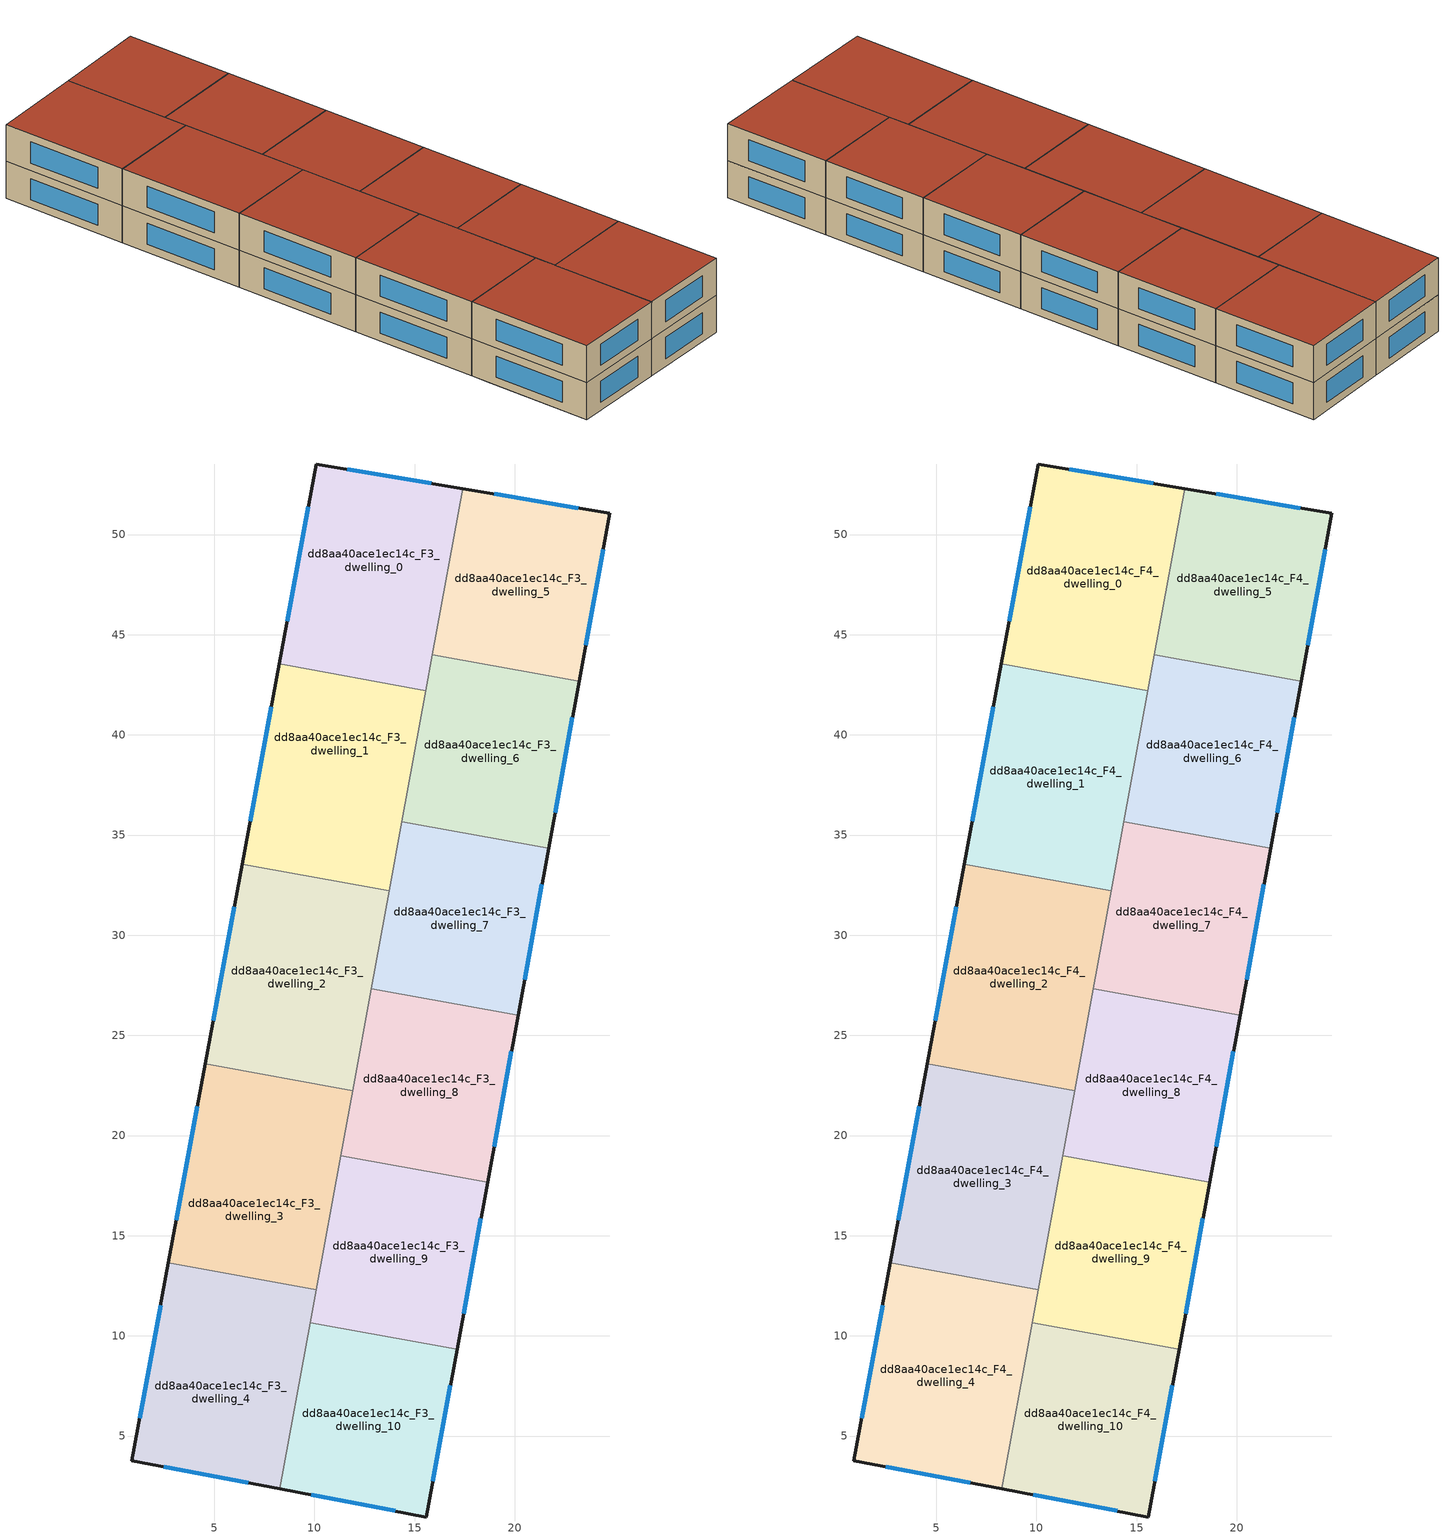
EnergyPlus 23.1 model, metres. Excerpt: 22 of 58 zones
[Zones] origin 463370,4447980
dd8aa40ace1ec14c_F3_dwelling_0
 floor to dd8aa40ace1ec14c_F2_dwelling_0 (EU_floor_Construction): 17.39,52.29 15.86,43.88 8.54,45.21 10.08,53.52 z9
 floor to dd8aa40ace1ec14c_F2_dwelling_1 (EU_floor_Construction): 15.86,43.88 15.55,42.21 8.24,43.54 8.54,45.21 z9
 wall outside (EU_wall_Construction): 17.39,52.29 10.08,53.52 8.23,43.54 z9:12
 wall to dd8aa40ace1ec14c_F3_dwelling_1 (EU_wall_Construction): 8.23,43.54 15.55,42.21 z9:12
 wall to dd8aa40ace1ec14c_F3_dwelling_5 (EU_wall_Construction): 15.88,44 17.39,52.29 z9:12
 wall to dd8aa40ace1ec14c_F3_dwelling_6 (EU_wall_Construction): 15.55,42.21 15.88,44 z9:12
 window (EU_Window_Construction): 9.68,51.38 8.63,45.68 / 15.83,52.55 11.65,53.26 z9.64:11.36
dd8aa40ace1ec14c_F3_dwelling_1
 floor to dd8aa40ace1ec14c_F2_dwelling_1 (EU_floor_Construction): 15.55,42.21 14.33,35.54 7,36.88 8.24,43.54 z9
 floor to dd8aa40ace1ec14c_F2_dwelling_2 (EU_floor_Construction): 14.33,35.54 13.73,32.21 6.39,33.55 7,36.88 z9
 wall outside (EU_wall_Construction): 8.23,43.54 6.39,33.55 z9:12
 wall to dd8aa40ace1ec14c_F3_dwelling_2 (EU_wall_Construction): 6.39,33.55 13.73,32.21 z9:12
 wall to dd8aa40ace1ec14c_F3_dwelling_6 (EU_wall_Construction): 14.36,35.67 15.55,42.21 z9:12
 wall to dd8aa40ace1ec14c_F3_dwelling_7 (EU_wall_Construction): 13.73,32.21 14.36,35.67 z9:12
 window (EU_Window_Construction): 7.84,41.4 6.78,35.69 z9.64:11.36
dd8aa40ace1ec14c_F3_dwelling_10
 floor to dd8aa40ace1ec14c_F2_dwelling_11 (EU_floor_Construction): 17.12,9.32 15.59,0.96 8.27,2.36 9.79,10.66 z9
 wall outside (EU_wall_Construction): 8.27,2.36 15.59,0.96 17.12,9.32 z9:12
 wall to dd8aa40ace1ec14c_F3_dwelling_9 (EU_wall_Construction): 17.12,9.32 9.79,10.66 z9:12
 wall to dd8aa40ace1ec14c_F3_dwelling_4 (EU_wall_Construction): 9.79,10.66 8.27,2.36 z9:12
 window (EU_Window_Construction): 15.92,2.75 16.79,7.53 / 9.84,2.06 14.02,1.26 z9.64:11.36
dd8aa40ace1ec14c_F3_dwelling_2
 floor adiabatic (EU_floor_Construction): 13.73,32.21 11.91,22.24 4.54,23.58 6.39,33.55 z9
 wall outside (EU_wall_Construction): 6.39,33.55 4.54,23.58 z9:12
 wall to dd8aa40ace1ec14c_F3_dwelling_3 (EU_wall_Construction): 4.54,23.58 11.91,22.24 z9:12
 wall to dd8aa40ace1ec14c_F3_dwelling_8 (EU_wall_Construction): 11.91,22.24 12.84,27.33 z9:12
 wall to dd8aa40ace1ec14c_F3_dwelling_7 (EU_wall_Construction): 12.84,27.33 13.73,32.21 z9:12
 window (EU_Window_Construction): 5.99,31.41 4.94,25.72 z9.64:11.36
dd8aa40ace1ec14c_F3_dwelling_3
 floor to dd8aa40ace1ec14c_F2_dwelling_3 (EU_floor_Construction): 11.9,22.24 11.3,18.92 3.93,20.27 4.54,23.58 z9
 floor to dd8aa40ace1ec14c_F2_dwelling_4 (EU_floor_Construction): 11.3,18.92 10.09,12.3 2.71,13.65 3.93,20.27 z9
 wall outside (EU_wall_Construction): 4.54,23.58 2.71,13.65 z9:12
 wall to dd8aa40ace1ec14c_F3_dwelling_4 (EU_wall_Construction): 2.71,13.65 10.09,12.3 z9:12
 wall to dd8aa40ace1ec14c_F3_dwelling_9 (EU_wall_Construction): 10.09,12.3 11.31,19 z9:12
 wall to dd8aa40ace1ec14c_F3_dwelling_8 (EU_wall_Construction): 11.31,19 11.9,22.24 z9:12
 window (EU_Window_Construction): 4.15,21.45 3.1,15.77 z9.64:11.36
dd8aa40ace1ec14c_F3_dwelling_4
 floor to dd8aa40ace1ec14c_F2_dwelling_5 (EU_floor_Construction): 9.79,10.65 8.27,2.36 0.88,3.77 2.4,11.99 z9
 floor to dd8aa40ace1ec14c_F2_dwelling_4 (EU_floor_Construction): 10.09,12.3 9.79,10.65 2.4,11.99 2.71,13.65 z9
 wall outside (EU_wall_Construction): 2.71,13.65 0.88,3.77 8.27,2.36 z9:12
 wall to dd8aa40ace1ec14c_F3_dwelling_9 (EU_wall_Construction): 9.79,10.66 10.09,12.3 z9:12
 window (EU_Window_Construction): 2.47,3.47 6.69,2.66 / 2.32,11.53 1.27,5.89 z9.64:11.36
dd8aa40ace1ec14c_F3_dwelling_5
 floor to dd8aa40ace1ec14c_F2_dwelling_6 (EU_floor_Construction): 24.74,51.05 23.21,42.67 15.88,44 17.39,52.29 z9
 wall outside (EU_wall_Construction): 23.21,42.67 24.74,51.05 17.39,52.29 z9:12
 wall to dd8aa40ace1ec14c_F3_dwelling_6 (EU_wall_Construction): 15.88,44 23.21,42.67 z9:12
 window (EU_Window_Construction): 23.16,51.32 18.97,52.02 / 23.53,44.46 24.41,49.26 z9.64:11.36
dd8aa40ace1ec14c_F3_dwelling_6
 floor to dd8aa40ace1ec14c_F2_dwelling_7 (EU_floor_Construction): 23.21,42.67 21.68,34.33 14.36,35.67 15.88,44 z9
 wall outside (EU_wall_Construction): 21.68,34.33 23.21,42.67 z9:12
 wall to dd8aa40ace1ec14c_F3_dwelling_7 (EU_wall_Construction): 14.36,35.67 21.68,34.33 z9:12
 window (EU_Window_Construction): 22.01,36.12 22.88,40.88 z9.64:11.36
dd8aa40ace1ec14c_F3_dwelling_7
 floor to dd8aa40ace1ec14c_F2_dwelling_8 (EU_floor_Construction): 21.68,34.33 20.16,26 12.84,27.33 14.36,35.67 z9
 wall outside (EU_wall_Construction): 20.16,26 21.68,34.33 z9:12
 wall to dd8aa40ace1ec14c_F3_dwelling_8 (EU_wall_Construction): 12.84,27.33 20.16,26 z9:12
 window (EU_Window_Construction): 20.49,27.78 21.36,32.54 z9.64:11.36
dd8aa40ace1ec14c_F3_dwelling_8
 floor to dd8aa40ace1ec14c_F2_dwelling_9 (EU_floor_Construction): 20.16,26 18.64,17.66 11.31,19 12.84,27.33 z9
 wall outside (EU_wall_Construction): 18.64,17.66 20.16,26 z9:12
 wall to dd8aa40ace1ec14c_F3_dwelling_9 (EU_wall_Construction): 11.31,19 18.64,17.66 z9:12
 window (EU_Window_Construction): 18.96,19.45 19.84,24.21 z9.64:11.36
dd8aa40ace1ec14c_F3_dwelling_9
 floor to dd8aa40ace1ec14c_F2_dwelling_10 (EU_floor_Construction): 18.64,17.66 17.12,9.32 9.79,10.66 11.31,19 z9
 wall outside (EU_wall_Construction): 17.12,9.32 18.64,17.66 z9:12
 window (EU_Window_Construction): 17.44,11.11 18.31,15.87 z9.64:11.36
dd8aa40ace1ec14c_F4_dwelling_0
 floor to dd8aa40ace1ec14c_F3_dwelling_0 (EU_floor_Construction): 17.39,52.29 15.55,42.21 8.23,43.54 10.08,53.52 z12
 wall outside (EU_wall_Construction): 17.39,52.29 10.08,53.52 8.23,43.54 z12:15
 wall to dd8aa40ace1ec14c_F4_dwelling_1 (EU_wall_Construction): 8.23,43.54 15.55,42.21 z12:15
 wall to dd8aa40ace1ec14c_F4_dwelling_5 (EU_wall_Construction): 15.88,44 17.39,52.29 z12:15
 wall to dd8aa40ace1ec14c_F4_dwelling_6 (EU_wall_Construction): 15.55,42.21 15.88,44 z12:15
 window (EU_Window_Construction): 9.68,51.38 8.63,45.68 / 15.83,52.55 11.65,53.26 z12.64:14.36
 roof outside (EU_roof_Construction): 15.55,42.21 17.39,52.29 10.08,53.52 8.23,43.54 z15
dd8aa40ace1ec14c_F4_dwelling_1
 floor to dd8aa40ace1ec14c_F3_dwelling_1 (EU_floor_Construction): 15.55,42.21 13.73,32.21 6.39,33.55 8.23,43.54 z12
 wall outside (EU_wall_Construction): 8.23,43.54 6.39,33.55 z12:15
 wall to dd8aa40ace1ec14c_F4_dwelling_2 (EU_wall_Construction): 6.39,33.55 13.73,32.21 z12:15
 wall to dd8aa40ace1ec14c_F4_dwelling_6 (EU_wall_Construction): 14.36,35.67 15.55,42.21 z12:15
 wall to dd8aa40ace1ec14c_F4_dwelling_7 (EU_wall_Construction): 13.73,32.21 14.36,35.67 z12:15
 window (EU_Window_Construction): 7.84,41.4 6.78,35.69 z12.64:14.36
 roof outside (EU_roof_Construction): 13.73,32.21 15.55,42.21 8.23,43.54 6.39,33.55 z15
dd8aa40ace1ec14c_F4_dwelling_10
 floor to dd8aa40ace1ec14c_F3_dwelling_10 (EU_floor_Construction): 17.12,9.32 15.59,0.96 8.27,2.36 9.79,10.66 z12
 wall outside (EU_wall_Construction): 8.27,2.36 15.59,0.96 17.12,9.32 z12:15
 wall to dd8aa40ace1ec14c_F4_dwelling_9 (EU_wall_Construction): 17.12,9.32 9.79,10.66 z12:15
 wall to dd8aa40ace1ec14c_F4_dwelling_4 (EU_wall_Construction): 9.79,10.66 8.27,2.36 z12:15
 window (EU_Window_Construction): 15.92,2.75 16.79,7.53 / 9.84,2.06 14.02,1.26 z12.64:14.36
 roof outside (EU_roof_Construction): 15.59,0.96 17.12,9.32 9.79,10.66 8.27,2.36 z15
dd8aa40ace1ec14c_F4_dwelling_2
 floor to dd8aa40ace1ec14c_F3_dwelling_2 (EU_floor_Construction): 13.73,32.21 11.91,22.24 4.54,23.58 6.39,33.55 z12
 wall outside (EU_wall_Construction): 6.39,33.55 4.54,23.58 z12:15
 wall to dd8aa40ace1ec14c_F4_dwelling_3 (EU_wall_Construction): 4.54,23.58 11.91,22.24 z12:15
 wall to dd8aa40ace1ec14c_F4_dwelling_8 (EU_wall_Construction): 11.91,22.24 12.84,27.33 z12:15
 wall to dd8aa40ace1ec14c_F4_dwelling_7 (EU_wall_Construction): 12.84,27.33 13.73,32.21 z12:15
 window (EU_Window_Construction): 5.99,31.41 4.94,25.72 z12.64:14.36
 roof outside (EU_roof_Construction): 11.91,22.24 13.73,32.21 6.39,33.55 4.54,23.58 z15
dd8aa40ace1ec14c_F4_dwelling_3
 floor to dd8aa40ace1ec14c_F3_dwelling_3 (EU_floor_Construction): 11.91,22.24 10.09,12.3 2.71,13.65 4.54,23.58 z12
 wall outside (EU_wall_Construction): 4.54,23.58 2.71,13.65 z12:15
 wall to dd8aa40ace1ec14c_F4_dwelling_4 (EU_wall_Construction): 2.71,13.65 10.09,12.3 z12:15
 wall to dd8aa40ace1ec14c_F4_dwelling_9 (EU_wall_Construction): 10.09,12.3 11.31,19 z12:15
 wall to dd8aa40ace1ec14c_F4_dwelling_8 (EU_wall_Construction): 11.31,19 11.9,22.24 z12:15
 window (EU_Window_Construction): 4.15,21.45 3.1,15.77 z12.64:14.36
 roof outside (EU_roof_Construction): 10.09,12.3 11.91,22.24 4.54,23.58 2.71,13.65 z15
dd8aa40ace1ec14c_F4_dwelling_4
 floor to dd8aa40ace1ec14c_F3_dwelling_4 (EU_floor_Construction): 10.09,12.3 8.27,2.36 0.88,3.77 2.71,13.65 z12
 wall outside (EU_wall_Construction): 2.71,13.65 0.88,3.77 8.27,2.36 z12:15
 wall to dd8aa40ace1ec14c_F4_dwelling_9 (EU_wall_Construction): 9.79,10.66 10.09,12.3 z12:15
 window (EU_Window_Construction): 2.47,3.47 6.69,2.66 / 2.32,11.53 1.27,5.89 z12.64:14.36
 roof outside (EU_roof_Construction): 8.27,2.36 10.09,12.3 2.71,13.65 0.88,3.77 z15
dd8aa40ace1ec14c_F4_dwelling_5
 floor to dd8aa40ace1ec14c_F3_dwelling_5 (EU_floor_Construction): 24.74,51.05 23.21,42.67 15.88,44 17.39,52.29 z12
 wall outside (EU_wall_Construction): 23.21,42.67 24.74,51.05 17.39,52.29 z12:15
 wall to dd8aa40ace1ec14c_F4_dwelling_6 (EU_wall_Construction): 15.88,44 23.21,42.67 z12:15
 window (EU_Window_Construction): 23.16,51.32 18.97,52.02 / 23.53,44.46 24.41,49.26 z12.64:14.36
 roof outside (EU_roof_Construction): 23.21,42.67 24.74,51.05 17.39,52.29 15.88,44 z15
dd8aa40ace1ec14c_F4_dwelling_6
 floor to dd8aa40ace1ec14c_F3_dwelling_6 (EU_floor_Construction): 23.21,42.67 21.68,34.33 14.36,35.67 15.88,44 z12
 wall outside (EU_wall_Construction): 21.68,34.33 23.21,42.67 z12:15
 wall to dd8aa40ace1ec14c_F4_dwelling_7 (EU_wall_Construction): 14.36,35.67 21.68,34.33 z12:15
 window (EU_Window_Construction): 22.01,36.12 22.88,40.88 z12.64:14.36
 roof outside (EU_roof_Construction): 21.68,34.33 23.21,42.67 15.88,44 14.36,35.67 z15
dd8aa40ace1ec14c_F4_dwelling_7
 floor to dd8aa40ace1ec14c_F3_dwelling_7 (EU_floor_Construction): 21.68,34.33 20.16,26 12.84,27.33 14.36,35.67 z12
 wall outside (EU_wall_Construction): 20.16,26 21.68,34.33 z12:15
 wall to dd8aa40ace1ec14c_F4_dwelling_8 (EU_wall_Construction): 12.84,27.33 20.16,26 z12:15
 window (EU_Window_Construction): 20.49,27.78 21.36,32.54 z12.64:14.36
 roof outside (EU_roof_Construction): 20.16,26 21.68,34.33 14.36,35.67 12.84,27.33 z15
dd8aa40ace1ec14c_F4_dwelling_8
 floor to dd8aa40ace1ec14c_F3_dwelling_8 (EU_floor_Construction): 20.16,26 18.64,17.66 11.31,19 12.84,27.33 z12
 wall outside (EU_wall_Construction): 18.64,17.66 20.16,26 z12:15
 wall to dd8aa40ace1ec14c_F4_dwelling_9 (EU_wall_Construction): 11.31,19 18.64,17.66 z12:15
 window (EU_Window_Construction): 18.96,19.45 19.84,24.21 z12.64:14.36
 roof outside (EU_roof_Construction): 18.64,17.66 20.16,26 12.84,27.33 11.31,19 z15
dd8aa40ace1ec14c_F4_dwelling_9
 floor to dd8aa40ace1ec14c_F3_dwelling_9 (EU_floor_Construction): 18.64,17.66 17.12,9.32 9.79,10.66 11.31,19 z12
 wall outside (EU_wall_Construction): 17.12,9.32 18.64,17.66 z12:15
 window (EU_Window_Construction): 17.44,11.11 18.31,15.87 z12.64:14.36
 roof outside (EU_roof_Construction): 17.12,9.32 18.64,17.66 11.31,19 9.79,10.66 z15
[Building]
EU S2 Campaign: North Axis=0; Terrain=City; Solar Distribution=FullExterior
[Site:Location]
Yerevan-Zvartnots.Intl.AP: Latitude=40.15; Longitude=44.383; Time Zone=4; Elevation=854
[SizingPeriod:WeatherFileDays]
AnnualSizingPeriod: Begin Month=1; Begin Day of Month=1; End Month=12; End Day of Month=31; Day of Week for Start Day=Monday; Use Weather File Daylight Saving Period=No; Use Weather File Rain and Snow Indicators=No
[MATERIAL]
EU_InternalMass_Material: Roughness=MediumRough; Thickness=0.1; Conductivity=1; Density=1800; Specific Heat=900; Thermal Absorptance=0.9; Solar Absorptance=0.7; Visible Absorptance=0.7
[MATERIAL:NOMASS] Roughness=MediumRough; Thermal Absorptance=0.9; Solar Absorptance=0.7; Visible Absorptance=0.7
Name | Thermal Resistance
EU_wall_NoMass | 1.05043
EU_roof_NoMass | 1.45357
EU_floor_NoMass | 0.478065
[WINDOWMATERIAL:SIMPLEGLAZINGSYSTEM]
EU_Window_SimpleGlazing: UFactor=2.5566; Solar Heat Gain Coefficient=0.75; Visible Transmittance=0.75
[CONSTRUCTION]
EU_wall_Construction: EU_wall_NoMass
EU_roof_Construction: EU_roof_NoMass
EU_floor_Construction: EU_floor_NoMass
EU_Window_Construction: EU_Window_SimpleGlazing
EU_InternalMass_Construction: EU_InternalMass_Material
[ZONE] Type=1; Multiplier=1; Ceiling Height=autocalculate; Floor Area=autocalculate; Part of Total Floor Area=Yes
Name | Volume
dd8aa40ace1ec14c_F3_dwelling_0; dd8aa40ace1ec14c_F4_dwelling_0 | 227.164
dd8aa40ace1ec14c_F3_dwelling_1; dd8aa40ace1ec14c_F4_dwelling_1; dd8aa40ace1ec14c_F3_dwelling_2; dd8aa40ace1ec14c_F4_dwelling_2 | 227.17
dd8aa40ace1ec14c_F3_dwelling_10; dd8aa40ace1ec14c_F4_dwelling_10 | 189.311
dd8aa40ace1ec14c_F3_dwelling_3; dd8aa40ace1ec14c_F4_dwelling_3 | 227.141
dd8aa40ace1ec14c_F3_dwelling_4; dd8aa40ace1ec14c_F4_dwelling_4 | 227.134
dd8aa40ace1ec14c_F3_dwelling_5; dd8aa40ace1ec14c_F4_dwelling_5 | 189.288
dd8aa40ace1ec14c_F3_dwelling_6; dd8aa40ace1ec14c_F4_dwelling_6 | 189.309
dd8aa40ace1ec14c_F3_dwelling_7; dd8aa40ace1ec14c_F4_dwelling_7; dd8aa40ace1ec14c_F3_dwelling_8; dd8aa40ace1ec14c_F4_dwelling_8 | 189.296
dd8aa40ace1ec14c_F3_dwelling_9; dd8aa40ace1ec14c_F4_dwelling_9 | 189.318
[INTERNALMASS] Construction=EU_InternalMass_Construction
Name | Zone or ZoneList | Surface Area
dd8aa40ace1ec14c_F3_dwelling_0_EU_InternalMass | dd8aa40ace1ec14c_F3_dwelling_0 | 75.7212
dd8aa40ace1ec14c_F3_dwelling_1_EU_InternalMass | dd8aa40ace1ec14c_F3_dwelling_1 | 75.7233
dd8aa40ace1ec14c_F3_dwelling_2_EU_InternalMass | dd8aa40ace1ec14c_F3_dwelling_2 | 75.7233
dd8aa40ace1ec14c_F3_dwelling_3_EU_InternalMass | dd8aa40ace1ec14c_F3_dwelling_3 | 75.7134
dd8aa40ace1ec14c_F3_dwelling_4_EU_InternalMass | dd8aa40ace1ec14c_F3_dwelling_4 | 75.721
dd8aa40ace1ec14c_F3_dwelling_5_EU_InternalMass | dd8aa40ace1ec14c_F3_dwelling_5 | 63.096
dd8aa40ace1ec14c_F3_dwelling_6_EU_InternalMass | dd8aa40ace1ec14c_F3_dwelling_6 | 63.1029
dd8aa40ace1ec14c_F3_dwelling_7_EU_InternalMass | dd8aa40ace1ec14c_F3_dwelling_7 | 63.0986
dd8aa40ace1ec14c_F3_dwelling_8_EU_InternalMass | dd8aa40ace1ec14c_F3_dwelling_8 | 63.0986
dd8aa40ace1ec14c_F3_dwelling_9_EU_InternalMass | dd8aa40ace1ec14c_F3_dwelling_9 | 63.106
dd8aa40ace1ec14c_F3_dwelling_10_EU_InternalMass | dd8aa40ace1ec14c_F3_dwelling_10 | 63.1036
dd8aa40ace1ec14c_F4_dwelling_0_EU_InternalMass | dd8aa40ace1ec14c_F4_dwelling_0 | 75.7212
dd8aa40ace1ec14c_F4_dwelling_1_EU_InternalMass | dd8aa40ace1ec14c_F4_dwelling_1 | 75.7233
dd8aa40ace1ec14c_F4_dwelling_2_EU_InternalMass | dd8aa40ace1ec14c_F4_dwelling_2 | 75.7233
dd8aa40ace1ec14c_F4_dwelling_3_EU_InternalMass | dd8aa40ace1ec14c_F4_dwelling_3 | 75.7134
dd8aa40ace1ec14c_F4_dwelling_4_EU_InternalMass | dd8aa40ace1ec14c_F4_dwelling_4 | 75.721
dd8aa40ace1ec14c_F4_dwelling_5_EU_InternalMass | dd8aa40ace1ec14c_F4_dwelling_5 | 63.096
dd8aa40ace1ec14c_F4_dwelling_6_EU_InternalMass | dd8aa40ace1ec14c_F4_dwelling_6 | 63.1029
dd8aa40ace1ec14c_F4_dwelling_7_EU_InternalMass | dd8aa40ace1ec14c_F4_dwelling_7 | 63.0986
dd8aa40ace1ec14c_F4_dwelling_8_EU_InternalMass | dd8aa40ace1ec14c_F4_dwelling_8 | 63.0986
dd8aa40ace1ec14c_F4_dwelling_9_EU_InternalMass | dd8aa40ace1ec14c_F4_dwelling_9 | 63.106
dd8aa40ace1ec14c_F4_dwelling_10_EU_InternalMass | dd8aa40ace1ec14c_F4_dwelling_10 | 63.1036
[OTHEREQUIPMENT] Fuel Type=Electricity; Design Level Calculation Method=Watts/Area; Power per Zone Floor Area=1; Fraction Latent=0; Fraction Radiant=0; Fraction Lost=0; Carbon Dioxide Generation Rate=0; EndUse Subcategory=EU_Step8_InternalGains
Name | Zone or ZoneList or Space or SpaceList | Schedule
EU_Step8_InternalGain_dd8aa40ace1ec14c_F3_dwelling_0_f000 | dd8aa40ace1ec14c_F3_dwelling_0 | EU_Step8_GainSchedule_dd8aa40ace1ec14c_F3_dwelling_0_f000
EU_Step8_InternalGain_dd8aa40ace1ec14c_F3_dwelling_1_f000 | dd8aa40ace1ec14c_F3_dwelling_1 | EU_Step8_GainSchedule_dd8aa40ace1ec14c_F3_dwelling_1_f000
EU_Step8_InternalGain_dd8aa40ace1ec14c_F3_dwelling_2_f000 | dd8aa40ace1ec14c_F3_dwelling_2 | EU_Step8_GainSchedule_dd8aa40ace1ec14c_F3_dwelling_2_f000
EU_Step8_InternalGain_dd8aa40ace1ec14c_F3_dwelling_3_f000 | dd8aa40ace1ec14c_F3_dwelling_3 | EU_Step8_GainSchedule_dd8aa40ace1ec14c_F3_dwelling_3_f000
EU_Step8_InternalGain_dd8aa40ace1ec14c_F3_dwelling_4_f000 | dd8aa40ace1ec14c_F3_dwelling_4 | EU_Step8_GainSchedule_dd8aa40ace1ec14c_F3_dwelling_4_f000
EU_Step8_InternalGain_dd8aa40ace1ec14c_F3_dwelling_5_f000 | dd8aa40ace1ec14c_F3_dwelling_5 | EU_Step8_GainSchedule_dd8aa40ace1ec14c_F3_dwelling_5_f000
EU_Step8_InternalGain_dd8aa40ace1ec14c_F3_dwelling_6_f000 | dd8aa40ace1ec14c_F3_dwelling_6 | EU_Step8_GainSchedule_dd8aa40ace1ec14c_F3_dwelling_6_f000
EU_Step8_InternalGain_dd8aa40ace1ec14c_F3_dwelling_7_f000 | dd8aa40ace1ec14c_F3_dwelling_7 | EU_Step8_GainSchedule_dd8aa40ace1ec14c_F3_dwelling_7_f000
EU_Step8_InternalGain_dd8aa40ace1ec14c_F3_dwelling_8_f000 | dd8aa40ace1ec14c_F3_dwelling_8 | EU_Step8_GainSchedule_dd8aa40ace1ec14c_F3_dwelling_8_f000
EU_Step8_InternalGain_dd8aa40ace1ec14c_F3_dwelling_9_f000 | dd8aa40ace1ec14c_F3_dwelling_9 | EU_Step8_GainSchedule_dd8aa40ace1ec14c_F3_dwelling_9_f000
EU_Step8_InternalGain_dd8aa40ace1ec14c_F3_dwelling_10_f000 | dd8aa40ace1ec14c_F3_dwelling_10 | EU_Step8_GainSchedule_dd8aa40ace1ec14c_F3_dwelling_10_f000
EU_Step8_InternalGain_dd8aa40ace1ec14c_F4_dwelling_0_f000 | dd8aa40ace1ec14c_F4_dwelling_0 | EU_Step8_GainSchedule_dd8aa40ace1ec14c_F4_dwelling_0_f000
EU_Step8_InternalGain_dd8aa40ace1ec14c_F4_dwelling_1_f000 | dd8aa40ace1ec14c_F4_dwelling_1 | EU_Step8_GainSchedule_dd8aa40ace1ec14c_F4_dwelling_1_f000
EU_Step8_InternalGain_dd8aa40ace1ec14c_F4_dwelling_2_f000 | dd8aa40ace1ec14c_F4_dwelling_2 | EU_Step8_GainSchedule_dd8aa40ace1ec14c_F4_dwelling_2_f000
EU_Step8_InternalGain_dd8aa40ace1ec14c_F4_dwelling_3_f000 | dd8aa40ace1ec14c_F4_dwelling_3 | EU_Step8_GainSchedule_dd8aa40ace1ec14c_F4_dwelling_3_f000
EU_Step8_InternalGain_dd8aa40ace1ec14c_F4_dwelling_4_f000 | dd8aa40ace1ec14c_F4_dwelling_4 | EU_Step8_GainSchedule_dd8aa40ace1ec14c_F4_dwelling_4_f000
EU_Step8_InternalGain_dd8aa40ace1ec14c_F4_dwelling_5_f000 | dd8aa40ace1ec14c_F4_dwelling_5 | EU_Step8_GainSchedule_dd8aa40ace1ec14c_F4_dwelling_5_f000
EU_Step8_InternalGain_dd8aa40ace1ec14c_F4_dwelling_6_f000 | dd8aa40ace1ec14c_F4_dwelling_6 | EU_Step8_GainSchedule_dd8aa40ace1ec14c_F4_dwelling_6_f000
EU_Step8_InternalGain_dd8aa40ace1ec14c_F4_dwelling_7_f000 | dd8aa40ace1ec14c_F4_dwelling_7 | EU_Step8_GainSchedule_dd8aa40ace1ec14c_F4_dwelling_7_f000
EU_Step8_InternalGain_dd8aa40ace1ec14c_F4_dwelling_8_f000 | dd8aa40ace1ec14c_F4_dwelling_8 | EU_Step8_GainSchedule_dd8aa40ace1ec14c_F4_dwelling_8_f000
EU_Step8_InternalGain_dd8aa40ace1ec14c_F4_dwelling_9_f000 | dd8aa40ace1ec14c_F4_dwelling_9 | EU_Step8_GainSchedule_dd8aa40ace1ec14c_F4_dwelling_9_f000
EU_Step8_InternalGain_dd8aa40ace1ec14c_F4_dwelling_10_f000 | dd8aa40ace1ec14c_F4_dwelling_10 | EU_Step8_GainSchedule_dd8aa40ace1ec14c_F4_dwelling_10_f000
[ZONEVENTILATION:DESIGNFLOWRATE] Schedule=EU_AlwaysOn; Design Flow Rate Calculation Method=AirChanges/Hour; Air Changes per Hour=0.557805; Ventilation Type=Natural; Fan Pressure Rise=0; Fan Total Efficiency=1; Constant Term Coefficient=1; Temperature Term Coefficient=0; Velocity Term Coefficient=0; Velocity Squared Term Coefficient=0; Minimum Indoor Temperature=-100; Maximum Indoor Temperature=100; Delta Temperature=-100; Minimum Outdoor Temperature=-100; Maximum Outdoor Temperature=100; Maximum Wind Speed=40
Name | Zone or ZoneList or Space or SpaceList
EU_ConstantAir_dd8aa40ace1ec14c_F3_dwelling_0 | dd8aa40ace1ec14c_F3_dwelling_0
EU_ConstantAir_dd8aa40ace1ec14c_F3_dwelling_1 | dd8aa40ace1ec14c_F3_dwelling_1
EU_ConstantAir_dd8aa40ace1ec14c_F3_dwelling_2 | dd8aa40ace1ec14c_F3_dwelling_2
EU_ConstantAir_dd8aa40ace1ec14c_F3_dwelling_3 | dd8aa40ace1ec14c_F3_dwelling_3
EU_ConstantAir_dd8aa40ace1ec14c_F3_dwelling_4 | dd8aa40ace1ec14c_F3_dwelling_4
EU_ConstantAir_dd8aa40ace1ec14c_F3_dwelling_5 | dd8aa40ace1ec14c_F3_dwelling_5
EU_ConstantAir_dd8aa40ace1ec14c_F3_dwelling_6 | dd8aa40ace1ec14c_F3_dwelling_6
EU_ConstantAir_dd8aa40ace1ec14c_F3_dwelling_7 | dd8aa40ace1ec14c_F3_dwelling_7
EU_ConstantAir_dd8aa40ace1ec14c_F3_dwelling_8 | dd8aa40ace1ec14c_F3_dwelling_8
EU_ConstantAir_dd8aa40ace1ec14c_F3_dwelling_9 | dd8aa40ace1ec14c_F3_dwelling_9
EU_ConstantAir_dd8aa40ace1ec14c_F3_dwelling_10 | dd8aa40ace1ec14c_F3_dwelling_10
EU_ConstantAir_dd8aa40ace1ec14c_F4_dwelling_0 | dd8aa40ace1ec14c_F4_dwelling_0
EU_ConstantAir_dd8aa40ace1ec14c_F4_dwelling_1 | dd8aa40ace1ec14c_F4_dwelling_1
EU_ConstantAir_dd8aa40ace1ec14c_F4_dwelling_2 | dd8aa40ace1ec14c_F4_dwelling_2
EU_ConstantAir_dd8aa40ace1ec14c_F4_dwelling_3 | dd8aa40ace1ec14c_F4_dwelling_3
EU_ConstantAir_dd8aa40ace1ec14c_F4_dwelling_4 | dd8aa40ace1ec14c_F4_dwelling_4
EU_ConstantAir_dd8aa40ace1ec14c_F4_dwelling_5 | dd8aa40ace1ec14c_F4_dwelling_5
EU_ConstantAir_dd8aa40ace1ec14c_F4_dwelling_6 | dd8aa40ace1ec14c_F4_dwelling_6
EU_ConstantAir_dd8aa40ace1ec14c_F4_dwelling_7 | dd8aa40ace1ec14c_F4_dwelling_7
EU_ConstantAir_dd8aa40ace1ec14c_F4_dwelling_8 | dd8aa40ace1ec14c_F4_dwelling_8
EU_ConstantAir_dd8aa40ace1ec14c_F4_dwelling_9 | dd8aa40ace1ec14c_F4_dwelling_9
EU_ConstantAir_dd8aa40ace1ec14c_F4_dwelling_10 | dd8aa40ace1ec14c_F4_dwelling_10
[HVACTEMPLATE:THERMOSTAT] Constant Heating Setpoint=20; Constant Cooling Setpoint=50
EU_HeatOnly_dd8aa40ace1ec14c_F0_dwelling_0; EU_HeatOnly_dd8aa40ace1ec14c_F0_dwelling_1; EU_HeatOnly_dd8aa40ace1ec14c_F0_dwelling_2; EU_HeatOnly_dd8aa40ace1ec14c_F0_dwelling_3; EU_HeatOnly_dd8aa40ace1ec14c_F0_dwelling_4; EU_HeatOnly_dd8aa40ace1ec14c_F0_dwelling_5; EU_HeatOnly_dd8aa40ace1ec14c_F0_dwelling_6; EU_HeatOnly_dd8aa40ace1ec14c_F0_dwelling_7; EU_HeatOnly_dd8aa40ace1ec14c_F0_dwelling_8; EU_HeatOnly_dd8aa40ace1ec14c_F0_dwelling_9; EU_HeatOnly_dd8aa40ace1ec14c_F0_dwelling_10; EU_HeatOnly_dd8aa40ace1ec14c_F0_dwelling_11; EU_HeatOnly_dd8aa40ace1ec14c_F1_dwelling_0; EU_HeatOnly_dd8aa40ace1ec14c_F1_dwelling_1; EU_HeatOnly_dd8aa40ace1ec14c_F1_dwelling_2; EU_HeatOnly_dd8aa40ace1ec14c_F1_dwelling_3; EU_HeatOnly_dd8aa40ace1ec14c_F1_dwelling_4; EU_HeatOnly_dd8aa40ace1ec14c_F1_dwelling_5; EU_HeatOnly_dd8aa40ace1ec14c_F1_dwelling_6; EU_HeatOnly_dd8aa40ace1ec14c_F1_dwelling_7; EU_HeatOnly_dd8aa40ace1ec14c_F1_dwelling_8; EU_HeatOnly_dd8aa40ace1ec14c_F1_dwelling_9; EU_HeatOnly_dd8aa40ace1ec14c_F1_dwelling_10; EU_HeatOnly_dd8aa40ace1ec14c_F1_dwelling_11; EU_HeatOnly_dd8aa40ace1ec14c_F2_dwelling_0; EU_HeatOnly_dd8aa40ace1ec14c_F2_dwelling_1; EU_HeatOnly_dd8aa40ace1ec14c_F2_dwelling_2; EU_HeatOnly_dd8aa40ace1ec14c_F2_dwelling_3; EU_HeatOnly_dd8aa40ace1ec14c_F2_dwelling_4; EU_HeatOnly_dd8aa40ace1ec14c_F2_dwelling_5; EU_HeatOnly_dd8aa40ace1ec14c_F2_dwelling_6; EU_HeatOnly_dd8aa40ace1ec14c_F2_dwelling_7; EU_HeatOnly_dd8aa40ace1ec14c_F2_dwelling_8; EU_HeatOnly_dd8aa40ace1ec14c_F2_dwelling_9; EU_HeatOnly_dd8aa40ace1ec14c_F2_dwelling_10; EU_HeatOnly_dd8aa40ace1ec14c_F2_dwelling_11; EU_HeatOnly_dd8aa40ace1ec14c_F3_dwelling_0; EU_HeatOnly_dd8aa40ace1ec14c_F3_dwelling_1; EU_HeatOnly_dd8aa40ace1ec14c_F3_dwelling_2; EU_HeatOnly_dd8aa40ace1ec14c_F3_dwelling_3; EU_HeatOnly_dd8aa40ace1ec14c_F3_dwelling_4; EU_HeatOnly_dd8aa40ace1ec14c_F3_dwelling_5; EU_HeatOnly_dd8aa40ace1ec14c_F3_dwelling_6; EU_HeatOnly_dd8aa40ace1ec14c_F3_dwelling_7; EU_HeatOnly_dd8aa40ace1ec14c_F3_dwelling_8; EU_HeatOnly_dd8aa40ace1ec14c_F3_dwelling_9; EU_HeatOnly_dd8aa40ace1ec14c_F3_dwelling_10; EU_HeatOnly_dd8aa40ace1ec14c_F4_dwelling_0; EU_HeatOnly_dd8aa40ace1ec14c_F4_dwelling_1; EU_HeatOnly_dd8aa40ace1ec14c_F4_dwelling_2; EU_HeatOnly_dd8aa40ace1ec14c_F4_dwelling_3; EU_HeatOnly_dd8aa40ace1ec14c_F4_dwelling_4; EU_HeatOnly_dd8aa40ace1ec14c_F4_dwelling_5; EU_HeatOnly_dd8aa40ace1ec14c_F4_dwelling_6; EU_HeatOnly_dd8aa40ace1ec14c_F4_dwelling_7; EU_HeatOnly_dd8aa40ace1ec14c_F4_dwelling_8; EU_HeatOnly_dd8aa40ace1ec14c_F4_dwelling_9; EU_HeatOnly_dd8aa40ace1ec14c_F4_dwelling_10
[HVACTEMPLATE:ZONE:IDEALLOADSAIRSYSTEM] System Availability Schedule=EU_AlwaysOn; Maximum Heating Supply Air Temperature=50; Minimum Cooling Supply Air Temperature=13; Maximum Heating Supply Air Humidity Ratio=0.0156; Minimum Cooling Supply Air Humidity Ratio=0.0077; Heating Limit=NoLimit; Cooling Limit=NoLimit; Heating Availability Schedule=EU_AlwaysOn; Cooling Availability Schedule=EU_CoolingOff; Dehumidification Control Type=ConstantSensibleHeatRatio; Cooling Sensible Heat Ratio=0.7; Dehumidification Setpoint=60; Humidification Control Type=None; Humidification Setpoint=30; Outdoor Air Method=None; Outdoor Air Flow Rate per Person=0.00944; Outdoor Air Flow Rate per Zone Floor Area=0; Outdoor Air Flow Rate per Zone=0; Demand Controlled Ventilation Type=None; Outdoor Air Economizer Type=NoEconomizer; Heat Recovery Type=None; Sensible Heat Recovery Effectiveness=0.7; Latent Heat Recovery Effectiveness=0.65
Name | Template Thermostat
dd8aa40ace1ec14c_F3_dwelling_0 | EU_HeatOnly_dd8aa40ace1ec14c_F3_dwelling_0
dd8aa40ace1ec14c_F3_dwelling_1 | EU_HeatOnly_dd8aa40ace1ec14c_F3_dwelling_1
dd8aa40ace1ec14c_F3_dwelling_2 | EU_HeatOnly_dd8aa40ace1ec14c_F3_dwelling_2
dd8aa40ace1ec14c_F3_dwelling_3 | EU_HeatOnly_dd8aa40ace1ec14c_F3_dwelling_3
dd8aa40ace1ec14c_F3_dwelling_4 | EU_HeatOnly_dd8aa40ace1ec14c_F3_dwelling_4
dd8aa40ace1ec14c_F3_dwelling_5 | EU_HeatOnly_dd8aa40ace1ec14c_F3_dwelling_5
dd8aa40ace1ec14c_F3_dwelling_6 | EU_HeatOnly_dd8aa40ace1ec14c_F3_dwelling_6
dd8aa40ace1ec14c_F3_dwelling_7 | EU_HeatOnly_dd8aa40ace1ec14c_F3_dwelling_7
dd8aa40ace1ec14c_F3_dwelling_8 | EU_HeatOnly_dd8aa40ace1ec14c_F3_dwelling_8
dd8aa40ace1ec14c_F3_dwelling_9 | EU_HeatOnly_dd8aa40ace1ec14c_F3_dwelling_9
dd8aa40ace1ec14c_F3_dwelling_10 | EU_HeatOnly_dd8aa40ace1ec14c_F3_dwelling_10
dd8aa40ace1ec14c_F4_dwelling_0 | EU_HeatOnly_dd8aa40ace1ec14c_F4_dwelling_0
dd8aa40ace1ec14c_F4_dwelling_1 | EU_HeatOnly_dd8aa40ace1ec14c_F4_dwelling_1
dd8aa40ace1ec14c_F4_dwelling_2 | EU_HeatOnly_dd8aa40ace1ec14c_F4_dwelling_2
dd8aa40ace1ec14c_F4_dwelling_3 | EU_HeatOnly_dd8aa40ace1ec14c_F4_dwelling_3
dd8aa40ace1ec14c_F4_dwelling_4 | EU_HeatOnly_dd8aa40ace1ec14c_F4_dwelling_4
dd8aa40ace1ec14c_F4_dwelling_5 | EU_HeatOnly_dd8aa40ace1ec14c_F4_dwelling_5
dd8aa40ace1ec14c_F4_dwelling_6 | EU_HeatOnly_dd8aa40ace1ec14c_F4_dwelling_6
dd8aa40ace1ec14c_F4_dwelling_7 | EU_HeatOnly_dd8aa40ace1ec14c_F4_dwelling_7
dd8aa40ace1ec14c_F4_dwelling_8 | EU_HeatOnly_dd8aa40ace1ec14c_F4_dwelling_8
dd8aa40ace1ec14c_F4_dwelling_9 | EU_HeatOnly_dd8aa40ace1ec14c_F4_dwelling_9
dd8aa40ace1ec14c_F4_dwelling_10 | EU_HeatOnly_dd8aa40ace1ec14c_F4_dwelling_10
[SIZING:ZONE] Zone Cooling Design Supply Air Temperature Input Method=SupplyAirTemperature; Zone Cooling Design Supply Air Temperature=13; Zone Heating Design Supply Air Temperature Input Method=SupplyAirTemperature; Zone Heating Design Supply Air Temperature=50; Zone Cooling Design Supply Air Humidity Ratio=0.008; Zone Heating Design Supply Air Humidity Ratio=0.008; Cooling Design Air Flow Method=DesignDay; Cooling Design Air Flow Rate=0; Cooling Minimum Air Flow per Zone Floor Area=0.000762; Cooling Minimum Air Flow=0; Cooling Minimum Air Flow Fraction=0.2; Heating Design Air Flow Method=DesignDay; Heating Design Air Flow Rate=0; Heating Maximum Air Flow per Zone Floor Area=0.002032; Heating Maximum Air Flow=0.141576; Heating Maximum Air Flow Fraction=0.3; Account for Dedicated Outdoor Air System=No; Dedicated Outdoor Air System Control Strategy=NeutralSupplyAir; Dedicated Outdoor Air Low Setpoint Temperature for Design=autosize; Dedicated Outdoor Air High Setpoint Temperature for Design=autosize; Zone Load Sizing Method=Sensible Load Only No Latent Load; Zone Latent Cooling Design Supply Air Humidity Ratio Input Method=HumidityRatioDifference; Zone Cooling Design Supply Air Humidity Ratio Difference=0.005; Zone Latent Heating Design Supply Air Humidity Ratio Input Method=HumidityRatioDifference; Zone Humidification Design Supply Air Humidity Ratio Difference=0.005
dd8aa40ace1ec14c_F3_dwelling_0; dd8aa40ace1ec14c_F3_dwelling_1; dd8aa40ace1ec14c_F3_dwelling_2; dd8aa40ace1ec14c_F3_dwelling_3; dd8aa40ace1ec14c_F3_dwelling_4; dd8aa40ace1ec14c_F3_dwelling_5; dd8aa40ace1ec14c_F3_dwelling_6; dd8aa40ace1ec14c_F3_dwelling_7; dd8aa40ace1ec14c_F3_dwelling_8; dd8aa40ace1ec14c_F3_dwelling_9; dd8aa40ace1ec14c_F3_dwelling_10; dd8aa40ace1ec14c_F4_dwelling_0; dd8aa40ace1ec14c_F4_dwelling_1; dd8aa40ace1ec14c_F4_dwelling_2; dd8aa40ace1ec14c_F4_dwelling_3; dd8aa40ace1ec14c_F4_dwelling_4; dd8aa40ace1ec14c_F4_dwelling_5; dd8aa40ace1ec14c_F4_dwelling_6; dd8aa40ace1ec14c_F4_dwelling_7; dd8aa40ace1ec14c_F4_dwelling_8; dd8aa40ace1ec14c_F4_dwelling_9; dd8aa40ace1ec14c_F4_dwelling_10
[SCHEDULE:CONSTANT]
Name | Hourly Value
EU_AlwaysOn | 1
EU_CoolingOff | 0
[SCHEDULE:FILE] Column Number=1; Rows to Skip at Top=0; Number of Hours of Data=8760; Column Separator=Comma; Interpolate to Timestep=No; Minutes per Item=60; Adjust Schedule for Daylight Savings=Yes
Name | File
EU_Step8_GainSchedule_dd8aa40ace1ec14c_F3_dwelling_0_f000 | ../../schedules/dd8aa40ace1ec14c/dd8aa40ace1ec14c_F3_dwelling_0_f000_gain.csv
EU_Step8_GainSchedule_dd8aa40ace1ec14c_F3_dwelling_1_f000 | ../../schedules/dd8aa40ace1ec14c/dd8aa40ace1ec14c_F3_dwelling_1_f000_gain.csv
EU_Step8_GainSchedule_dd8aa40ace1ec14c_F3_dwelling_2_f000 | ../../schedules/dd8aa40ace1ec14c/dd8aa40ace1ec14c_F3_dwelling_2_f000_gain.csv
EU_Step8_GainSchedule_dd8aa40ace1ec14c_F3_dwelling_3_f000 | ../../schedules/dd8aa40ace1ec14c/dd8aa40ace1ec14c_F3_dwelling_3_f000_gain.csv
EU_Step8_GainSchedule_dd8aa40ace1ec14c_F3_dwelling_4_f000 | ../../schedules/dd8aa40ace1ec14c/dd8aa40ace1ec14c_F3_dwelling_4_f000_gain.csv
EU_Step8_GainSchedule_dd8aa40ace1ec14c_F3_dwelling_5_f000 | ../../schedules/dd8aa40ace1ec14c/dd8aa40ace1ec14c_F3_dwelling_5_f000_gain.csv
EU_Step8_GainSchedule_dd8aa40ace1ec14c_F3_dwelling_6_f000 | ../../schedules/dd8aa40ace1ec14c/dd8aa40ace1ec14c_F3_dwelling_6_f000_gain.csv
EU_Step8_GainSchedule_dd8aa40ace1ec14c_F3_dwelling_7_f000 | ../../schedules/dd8aa40ace1ec14c/dd8aa40ace1ec14c_F3_dwelling_7_f000_gain.csv
EU_Step8_GainSchedule_dd8aa40ace1ec14c_F3_dwelling_8_f000 | ../../schedules/dd8aa40ace1ec14c/dd8aa40ace1ec14c_F3_dwelling_8_f000_gain.csv
EU_Step8_GainSchedule_dd8aa40ace1ec14c_F3_dwelling_9_f000 | ../../schedules/dd8aa40ace1ec14c/dd8aa40ace1ec14c_F3_dwelling_9_f000_gain.csv
EU_Step8_GainSchedule_dd8aa40ace1ec14c_F3_dwelling_10_f000 | ../../schedules/dd8aa40ace1ec14c/dd8aa40ace1ec14c_F3_dwelling_10_f000_gain.csv
EU_Step8_GainSchedule_dd8aa40ace1ec14c_F4_dwelling_0_f000 | ../../schedules/dd8aa40ace1ec14c/dd8aa40ace1ec14c_F4_dwelling_0_f000_gain.csv
EU_Step8_GainSchedule_dd8aa40ace1ec14c_F4_dwelling_1_f000 | ../../schedules/dd8aa40ace1ec14c/dd8aa40ace1ec14c_F4_dwelling_1_f000_gain.csv
EU_Step8_GainSchedule_dd8aa40ace1ec14c_F4_dwelling_2_f000 | ../../schedules/dd8aa40ace1ec14c/dd8aa40ace1ec14c_F4_dwelling_2_f000_gain.csv
EU_Step8_GainSchedule_dd8aa40ace1ec14c_F4_dwelling_3_f000 | ../../schedules/dd8aa40ace1ec14c/dd8aa40ace1ec14c_F4_dwelling_3_f000_gain.csv
EU_Step8_GainSchedule_dd8aa40ace1ec14c_F4_dwelling_4_f000 | ../../schedules/dd8aa40ace1ec14c/dd8aa40ace1ec14c_F4_dwelling_4_f000_gain.csv
EU_Step8_GainSchedule_dd8aa40ace1ec14c_F4_dwelling_5_f000 | ../../schedules/dd8aa40ace1ec14c/dd8aa40ace1ec14c_F4_dwelling_5_f000_gain.csv
EU_Step8_GainSchedule_dd8aa40ace1ec14c_F4_dwelling_6_f000 | ../../schedules/dd8aa40ace1ec14c/dd8aa40ace1ec14c_F4_dwelling_6_f000_gain.csv
EU_Step8_GainSchedule_dd8aa40ace1ec14c_F4_dwelling_7_f000 | ../../schedules/dd8aa40ace1ec14c/dd8aa40ace1ec14c_F4_dwelling_7_f000_gain.csv
EU_Step8_GainSchedule_dd8aa40ace1ec14c_F4_dwelling_8_f000 | ../../schedules/dd8aa40ace1ec14c/dd8aa40ace1ec14c_F4_dwelling_8_f000_gain.csv
EU_Step8_GainSchedule_dd8aa40ace1ec14c_F4_dwelling_9_f000 | ../../schedules/dd8aa40ace1ec14c/dd8aa40ace1ec14c_F4_dwelling_9_f000_gain.csv
EU_Step8_GainSchedule_dd8aa40ace1ec14c_F4_dwelling_10_f000 | ../../schedules/dd8aa40ace1ec14c/dd8aa40ace1ec14c_F4_dwelling_10_f000_gain.csv
